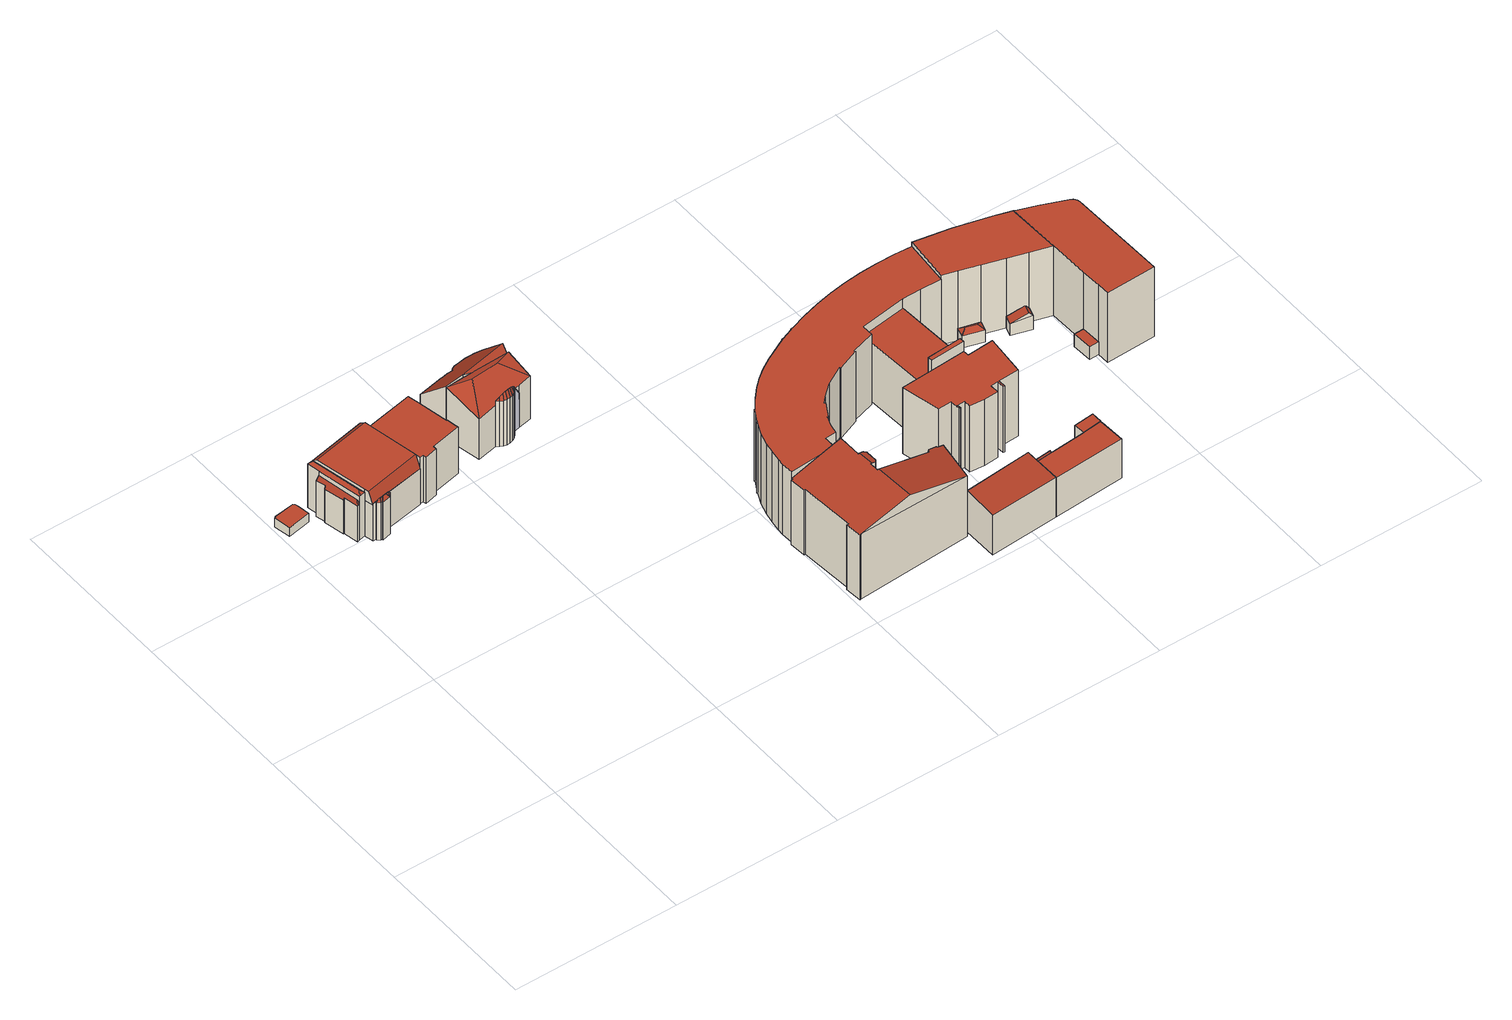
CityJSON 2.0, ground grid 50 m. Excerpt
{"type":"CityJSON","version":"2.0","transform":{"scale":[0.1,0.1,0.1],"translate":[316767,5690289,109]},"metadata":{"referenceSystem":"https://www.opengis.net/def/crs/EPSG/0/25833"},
"CityObjects":{
"building1":{"type":"Building","attributes":{"Dachtyp_tdc":"tdcPolyFlatRoof","Gemeindeschluessel":14713000,"Dachneigung":0,"QualitaetDacherkennung":0,"Geometrietyp2DReferenz":"3000","BezugspunktDach":"2000","function":"31001_9998","measuredHeight":3},"geometry":[{"type":"MultiSurface","lod":"2","boundaries":[[[0,1,2,3,4,5,6,7,8]],[[8,7,9,10]],[[7,6,11,9]],[[6,5,12,11]],[[5,4,13,12]],[[4,3,14,13]],[[3,2,15,14]],[[2,1,16,15]],[[1,0,17,16]],[[0,8,10,17]],[[10,9,11,12,13,14,15,16,17]]],"semantics":{"surfaces":[{"type":"RoofSurface"},{"type":"WallSurface"},{"type":"GroundSurface"}],"values":[0,1,1,1,1,1,1,1,1,1,2]}}]},
"building2":{"type":"Building","attributes":{"Gemeindeschluessel":14713000,"Geometrietyp2DReferenz":"3000","function":"31001_9998","roofType":"9999"},"children":["building2-1","building2-2","building2-3","building2-4"]},
"building2-1":{"type":"BuildingPart","attributes":{"Dachtyp_tdc":"tdcFreeFormRoof","Dachneigung":45.82,"QualitaetDacherkennung":10,"Geometrietyp2DReferenz":"3000","roofType":"5000","measuredHeight":16.09},"parents":["building2"],"geometry":[{"type":"MultiSurface","lod":"2","boundaries":[[[18,19,20,21,22]],[[19,23,24,25,20]],[[26,27,28,29,30,31]],[[32,23,19]],[[33,32,19,18,27]],[[33,27,26]],[[32,33,26,34,23]],[[29,21,20,25,30]],[[22,28,27,18]],[[22,21,29,28]],[[31,30,25,24]],[[31,24,23,34,26]]],"semantics":{"surfaces":[{"type":"WallSurface"},{"type":"RoofSurface"},{"type":"GroundSurface"},{"type":"ClosureSurface"}],"values":[0,0,0,1,1,1,1,2,0,3,3,3]}}]},
"building2-2":{"type":"BuildingPart","attributes":{"Dachtyp_tdc":"tdcFreeFormRoof","Dachneigung":58.07,"QualitaetDacherkennung":14,"Geometrietyp2DReferenz":"3000","roofType":"5000","measuredHeight":14.12},"parents":["building2"],"geometry":[{"type":"MultiSurface","lod":"2","boundaries":[[[35,36,37,38,39]],[[36,40,41,37]],[[40,42,43,41]],[[42,44,45,43]],[[44,46,47,45]],[[46,48,49,47]],[[48,50,51,49]],[[50,52,53,51]],[[52,54,55,53]],[[54,56,57,58,55]],[[59,56,54]],[[60,59,54,52]],[[61,60,52,50]],[[62,61,50,48]],[[63,62,48,46]],[[64,63,46,44]],[[65,64,44,42]],[[66,65,42,40]],[[67,66,40,36]],[[67,36,35]],[[59,60,61,62,63,64,65,66,67,35,56]],[[38,37,41,43,45,47,49,51,53,55,58]],[[39,57,56,35]],[[39,38,58,57]]],"semantics":{"surfaces":[{"type":"WallSurface"},{"type":"RoofSurface"},{"type":"GroundSurface"},{"type":"ClosureSurface"}],"values":[0,0,0,0,0,0,0,0,0,0,1,1,1,1,1,1,1,1,1,1,1,2,0,3]}}]},
"building2-3":{"type":"BuildingPart","attributes":{"Dachtyp_tdc":"tdcFreeFormRoof","Dachneigung":75.84,"QualitaetDacherkennung":34,"Geometrietyp2DReferenz":"3000","roofType":"5000","measuredHeight":14.13},"parents":["building2"],"geometry":[{"type":"MultiSurface","lod":"2","boundaries":[[[68,69,70,71]],[[69,72,73,70]],[[72,74,75,73]],[[74,76,77,75]],[[76,22,21,77]],[[28,78,79,29]],[[78,68,71,79]],[[22,76,80]],[[76,74,72,69,68,78,81,80]],[[78,28,81]],[[28,22,80,81]],[[71,70,73,75,77,21,29,79]],[[29,21,22,28]]],"semantics":{"surfaces":[{"type":"WallSurface"},{"type":"RoofSurface"},{"type":"GroundSurface"},{"type":"ClosureSurface"}],"values":[0,0,0,0,0,0,0,1,1,1,1,2,3]}}]},
"building2-4":{"type":"BuildingPart","attributes":{"Dachtyp_tdc":"tdcCutGableRoof","Dachneigung":0.088,"QualitaetDacherkennung":60,"Geometrietyp2DReferenz":"3000","roofType":"9999","measuredHeight":16.27},"parents":["building2"],"geometry":[{"type":"MultiSurface","lod":"2","boundaries":[[[57,31,30,58]],[[24,82,83,25]],[[82,84,85,83]],[[84,86,87,85]],[[86,88,89,87]],[[88,39,38,89]],[[39,90,86,91,92,57]],[[23,34,93,94,95]],[[96,92,91,97,94,93]],[[82,95,94,97,84]],[[84,97,91,86]],[[57,92,96,26,31]],[[24,23,95,82]],[[88,90,39]],[[86,90,88]],[[58,30,25,83,85,87,89,38]],[[25,30,31,24]],[[57,58,38,39]],[[96,93,34,26]],[[31,26,34,23,24]]],"semantics":{"surfaces":[{"type":"WallSurface"},{"type":"RoofSurface"},{"type":"GroundSurface"},{"type":"ClosureSurface"}],"values":[0,0,0,0,0,0,1,1,1,0,0,0,0,0,0,2,3,3,0,3]}}]},
"building3":{"type":"Building","attributes":{"Dachtyp_tdc":"tdcPolyFlatRoof","Gemeindeschluessel":14713000,"Dachneigung":0,"QualitaetDacherkennung":70,"Geometrietyp2DReferenz":"3000","function":"31001_9998","roofType":"1000","measuredHeight":16.13},"geometry":[{"type":"MultiSurface","lod":"2","boundaries":[[[98,97,99,100]],[[97,101,102,99]],[[101,103,104,102]],[[103,105,106,104]],[[105,107,108,106]],[[107,109,110,108]],[[109,111,112,110]],[[111,113,114,112]],[[113,115,116,114]],[[115,117,118,116]],[[117,119,120,118]],[[119,98,100,120]],[[119,117,115,113,111,109,107,105,103,101,97,98]],[[100,99,102,104,106,108,110,112,114,116,118,120]]],"semantics":{"surfaces":[{"type":"WallSurface"},{"type":"RoofSurface"},{"type":"GroundSurface"}],"values":[0,0,0,0,0,0,0,0,0,0,0,0,1,2]}}]},
"building4":{"type":"Building","attributes":{"Gemeindeschluessel":14713000,"Geometrietyp2DReferenz":"3000","function":"31001_9998","roofType":"9999"},"children":["building4-1","building4-2","building4-3"]},
"building4-1":{"type":"BuildingPart","attributes":{"Dachtyp_tdc":"tdcFreeFormRoof","Dachneigung":66.83,"QualitaetDacherkennung":10,"Geometrietyp2DReferenz":"3000","roofType":"5000","measuredHeight":17.89},"parents":["building4"],"geometry":[{"type":"MultiSurface","lod":"2","boundaries":[[[121,122,123,124]],[[122,125,126,123]],[[125,127,128,126]],[[127,129,130,128]],[[129,131,132,130]],[[131,133,134,132]],[[133,135,136,134]],[[135,137,138,139,136]],[[135,133,140,141]],[[133,131,142,140]],[[131,129,143,142]],[[129,127,144,143]],[[127,125,145,144]],[[125,122,146,145]],[[122,121,147,148,147,146]],[[147,137,141,140,142,143,144,145,146]],[[137,135,141]],[[149,124,123,126,128,130,132,134,136,139,149,150]],[[124,149,147,121]],[[149,150,148,147]],[[151,138,137,147]],[[149,139,138,151]],[[148,150,148,152,147]],[[148,150,149,151,152]],[[152,151,147]]],"semantics":{"surfaces":[{"type":"WallSurface"},{"type":"RoofSurface"},{"type":"GroundSurface"},{"type":"ClosureSurface"}],"values":[0,0,0,0,0,0,0,0,1,1,1,1,1,1,1,1,1,2,0,3,0,3,0,3,3]}}]},
"building4-2":{"type":"BuildingPart","attributes":{"Dachtyp_tdc":"tdcFreeFormRoof","Dachneigung":44.08,"QualitaetDacherkennung":20,"Geometrietyp2DReferenz":"3000","roofType":"5000","measuredHeight":19.06},"parents":["building4"],"geometry":[{"type":"MultiSurface","lod":"2","boundaries":[[[153,154,155,156,157]],[[154,158,159,155]],[[158,160,161,159]],[[160,162,163,161]],[[162,164,165,163]],[[164,166,167,165]],[[166,168,169,167]],[[168,170,171,169]],[[170,172,173,171]],[[172,174,175,173]],[[174,176,177,175]],[[176,178,179,177]],[[178,180,181,179]],[[180,182,183,181]],[[182,184,185,183]],[[184,186,187,185]],[[182,180,178,176,174,172,170,168,166,164,162,160,158,154,153,188]],[[188,189,186,184,182]],[[190,156,155,159,161,163,165,167,169,171,173,175,177,179,181,183,185,187]],[[153,157,191,188]],[[157,156,190,191]],[[191,189,188]],[[187,186,189,191,190]]],"semantics":{"surfaces":[{"type":"WallSurface"},{"type":"RoofSurface"},{"type":"GroundSurface"},{"type":"ClosureSurface"}],"values":[0,0,0,0,0,0,0,0,0,0,0,0,0,0,0,0,1,1,2,0,3,0,3]}}]},
"building4-3":{"type":"BuildingPart","attributes":{"Dachtyp_tdc":"tdcHipRoof","Dachneigung":31.01,"QualitaetDacherkennung":20,"Geometrietyp2DReferenz":"3000","roofType":"3200","measuredHeight":18.65},"parents":["building4"],"geometry":[{"type":"MultiSurface","lod":"2","boundaries":[[[138,192,193,139]],[[192,157,156,193]],[[194,195,196,187,186]],[[195,197,150,196]],[[195,194,198]],[[157,192,199]],[[194,189,191,157,199,198]],[[192,138,151,152,197,195,198,199]],[[139,193,156,190,187,196,150,149]],[[186,189,194]],[[190,156,157,191]],[[187,190,191,189,186]],[[152,148,150,197]],[[138,139,149,151]],[[151,149,150,148,152]]],"semantics":{"surfaces":[{"type":"WallSurface"},{"type":"RoofSurface"},{"type":"GroundSurface"},{"type":"ClosureSurface"}],"values":[0,0,0,0,1,1,1,1,2,0,3,3,0,3,3]}}]},
"building5":{"type":"Building","attributes":{"Dachtyp_tdc":"tdcFreeFormRoof","Gemeindeschluessel":14713000,"Dachneigung":12.34,"QualitaetDacherkennung":14,"Geometrietyp2DReferenz":"3000","function":"31001_9998","roofType":"5000","measuredHeight":26},"geometry":[{"type":"MultiSurface","lod":"2","boundaries":[[[200,201,202,203]],[[201,204,205,202]],[[204,206,207,205]],[[206,208,209,207]],[[208,210,211,209]],[[210,212,213,211]],[[212,214,215,213]],[[214,216,217,215]],[[216,218,219,217]],[[218,220,221,219]],[[220,222,223,221]],[[222,224,225,223]],[[224,226,227,225]],[[226,228,229,227]],[[228,230,231,229]],[[230,232,233,231]],[[232,234,235,233]],[[234,236,237,235]],[[236,238,239,237]],[[238,240,241,239]],[[240,242,243,241]],[[242,244,245,243]],[[244,246,247,245]],[[246,248,249,247]],[[248,250,251,249]],[[250,252,253,251]],[[252,200,203,253]],[[200,252,250,248,246,244,242,240,238,236,234,232,230,254,255,212,210,256,257]],[[208,206,204,201,257,256]],[[228,226,224,222,220,218,216,214,255,254]],[[201,200,257]],[[210,208,256]],[[214,212,255]],[[230,228,254]],[[203,202,205,207,209,211,213,215,217,219,221,223,225,227,229,231,233,235,237,239,241,243,245,247,249,251,253]]],"semantics":{"surfaces":[{"type":"WallSurface"},{"type":"RoofSurface"},{"type":"GroundSurface"}],"values":[0,0,0,0,0,0,0,0,0,0,0,0,0,0,0,0,0,0,0,0,0,0,0,0,0,0,0,1,1,1,0,0,0,0,2]}}]},
"building6":{"type":"Building","attributes":{"Dachtyp_tdc":"tdcPolyFlatRoof","Gemeindeschluessel":14713000,"Dachneigung":3.7,"QualitaetDacherkennung":83,"Geometrietyp2DReferenz":"3000","function":"31001_9998","roofType":"2100","measuredHeight":14.43},"geometry":[{"type":"MultiSurface","lod":"2","boundaries":[[[258,259,260,261]],[[259,262,263,260]],[[262,264,265,263]],[[264,258,261,265]],[[264,262,259,258]],[[261,260,263,265]]],"semantics":{"surfaces":[{"type":"WallSurface"},{"type":"RoofSurface"},{"type":"GroundSurface"}],"values":[0,0,0,0,1,2]}}]},
"building7":{"type":"Building","attributes":{"Dachtyp_tdc":"tdcPolyFlatRoof","Gemeindeschluessel":14713000,"Dachneigung":0,"QualitaetDacherkennung":52,"Geometrietyp2DReferenz":"3000","function":"31001_9998","roofType":"1000","measuredHeight":24.34},"geometry":[{"type":"MultiSurface","lod":"2","boundaries":[[[266,267,268,269]],[[267,270,271,268]],[[270,272,273,271]],[[272,274,275,273]],[[274,276,277,275]],[[276,278,279,277]],[[278,280,281,279]],[[280,282,283,281]],[[282,284,285,283]],[[284,286,287,285]],[[286,288,289,287]],[[288,290,291,289]],[[290,292,293,291]],[[292,294,295,293]],[[294,296,297,295]],[[296,298,299,297]],[[298,300,301,299]],[[300,302,303,301]],[[302,304,305,303]],[[304,306,307,305]],[[306,308,309,307]],[[308,310,311,309]],[[310,312,313,311]],[[312,314,315,313]],[[312,310,308,306,304,302,300,298,296,294,292,290,288,286,284,282,280,278,276,274,272,270,267,266,316,317,318,319,320,321,322,323,324,325,326,327,328,329,330,331,332,333,334,335,336,337,338,339,340,341,342,343,344,314]],[[315,345,346,347,348,349,350,351,352,353,354,355,356,357,358,359,360,361,362,363,364,365,366,367,368,369,370,371,372,373,269,268,271,273,275,277,279,281,283,285,287,289,291,293,295,297,299,301,303,305,307,309,311,313]],[[314,344,345,315]],[[344,343,346,345]],[[343,342,347,346]],[[342,341,348,347]],[[341,340,349,348]],[[340,339,350,349]],[[339,338,351,350]],[[338,337,352,351]],[[337,336,353,352]],[[336,335,354,353]],[[335,334,355,354]],[[334,333,356,355]],[[333,332,357,356]],[[332,331,358,357]],[[331,330,359,358]],[[330,329,360,359]],[[329,328,361,360]],[[328,327,362,361]],[[327,326,363,362]],[[326,325,364,363]],[[325,324,365,364]],[[324,323,366,365]],[[323,322,367,366]],[[322,321,368,367]],[[321,320,369,368]],[[320,319,370,369]],[[319,318,371,370]],[[318,317,372,371]],[[317,316,373,372]],[[316,266,269,373]]],"semantics":{"surfaces":[{"type":"WallSurface"},{"type":"RoofSurface"},{"type":"GroundSurface"}],"values":[0,0,0,0,0,0,0,0,0,0,0,0,0,0,0,0,0,0,0,0,0,0,0,0,1,2,0,0,0,0,0,0,0,0,0,0,0,0,0,0,0,0,0,0,0,0,0,0,0,0,0,0,0,0,0,0]}}]},
"building8":{"type":"Building","attributes":{"Dachtyp_tdc":"tdcPolyFlatRoof","Gemeindeschluessel":14713000,"Dachneigung":0,"QualitaetDacherkennung":73,"Geometrietyp2DReferenz":"3000","function":"31001_9998","roofType":"1000","measuredHeight":22.88},"geometry":[{"type":"MultiSurface","lod":"2","boundaries":[[[374,375,376,377]],[[375,378,379,376]],[[375,374,380,381,382,383,384,385,386,387,388,389,390,391,392,393,394,395,396,378]],[[379,397,398,399,400,401,402,403,404,405,406,407,408,409,410,411,412,413,377,376]],[[382,381,412,411]],[[381,380,413,412]],[[380,374,377,413]],[[378,396,397,379]],[[396,395,398,397]],[[395,394,399,398]],[[394,393,400,399]],[[393,392,401,400]],[[392,391,402,401]],[[391,390,403,402]],[[390,389,404,403]],[[389,388,405,404]],[[388,387,406,405]],[[387,386,407,406]],[[386,385,408,407]],[[385,384,409,408]],[[384,383,410,409]],[[383,382,411,410]]],"semantics":{"surfaces":[{"type":"WallSurface"},{"type":"RoofSurface"},{"type":"GroundSurface"}],"values":[0,0,1,2,0,0,0,0,0,0,0,0,0,0,0,0,0,0,0,0,0,0]}}]},
"building9":{"type":"Building","attributes":{"Gemeindeschluessel":14713000,"Geometrietyp2DReferenz":"3000","function":"31001_9998","roofType":"9999"},"children":["building9-1","building9-2"]},
"building9-1":{"type":"BuildingPart","attributes":{"Dachtyp_tdc":"tdcPolyFlatRoof","Dachneigung":0,"QualitaetDacherkennung":34,"Geometrietyp2DReferenz":"3000","roofType":"1000","measuredHeight":26.32},"parents":["building9"],"geometry":[{"type":"MultiSurface","lod":"2","boundaries":[[[414,415,416,417,418]],[[415,419,420,416]],[[419,421,422,423,420]],[[421,419,415,414]],[[417,416,420,423]],[[418,422,421,414]],[[418,417,423,422]]],"semantics":{"surfaces":[{"type":"WallSurface"},{"type":"RoofSurface"},{"type":"GroundSurface"},{"type":"ClosureSurface"}],"values":[0,0,0,1,2,0,3]}}]},
"building9-2":{"type":"BuildingPart","attributes":{"Dachtyp_tdc":"tdcPolyFlatRoof","Dachneigung":0,"QualitaetDacherkennung":74,"Geometrietyp2DReferenz":"3000","roofType":"1000","measuredHeight":20.39},"parents":["building9"],"geometry":[{"type":"MultiSurface","lod":"2","boundaries":[[[424,425,426,427]],[[425,418,417,426]],[[422,428,429,423]],[[428,430,431,429]],[[430,424,427,431]],[[430,428,422,418,425,424]],[[427,426,417,423,429,431]],[[423,417,418,422]]],"semantics":{"surfaces":[{"type":"WallSurface"},{"type":"RoofSurface"},{"type":"GroundSurface"},{"type":"ClosureSurface"}],"values":[0,0,0,0,0,1,2,3]}}]},
"building10":{"type":"Building","attributes":{"Gemeindeschluessel":14713000,"Geometrietyp2DReferenz":"3000","function":"31001_9998","roofType":"9999"},"children":["building10-1","building10-2","building10-3"]},
"building10-1":{"type":"BuildingPart","attributes":{"Dachtyp_tdc":"tdcPolyFlatRoof","Dachneigung":0,"QualitaetDacherkennung":53,"Geometrietyp2DReferenz":"3000","roofType":"1000","measuredHeight":13.54},"parents":["building10"],"geometry":[{"type":"MultiSurface","lod":"2","boundaries":[[[432,433,434,435,436]],[[437,438,439,440]],[[438,441,442,439]],[[441,443,265,442]],[[443,444,445,446,265]],[[443,441,438,437,433,432,444]],[[446,435,434,440,439,442,265]],[[436,445,444,432]],[[436,435,446,445]],[[440,434,433,437]]],"semantics":{"surfaces":[{"type":"WallSurface"},{"type":"RoofSurface"},{"type":"GroundSurface"},{"type":"ClosureSurface"}],"values":[0,0,0,0,0,1,2,0,3,3]}}]},
"building10-2":{"type":"BuildingPart","attributes":{"Dachtyp_tdc":"tdcGableRoof","Dachneigung":57.88,"QualitaetDacherkennung":11,"Geometrietyp2DReferenz":"3000","roofType":"3100","measuredHeight":13.07},"parents":["building10"],"geometry":[{"type":"MultiSurface","lod":"2","boundaries":[[[447,448,449,263]],[[448,436,435,449]],[[445,447,263,446]],[[436,448,450]],[[447,445,451]],[[448,447,451,450]],[[445,436,450,451]],[[263,449,435,446]],[[445,446,435,436]]],"semantics":{"surfaces":[{"type":"WallSurface"},{"type":"RoofSurface"},{"type":"GroundSurface"},{"type":"ClosureSurface"}],"values":[0,0,0,0,0,1,1,2,3]}}]},
"building10-3":{"type":"BuildingPart","attributes":{"Dachtyp_tdc":"tdcPolyFlatRoof","Dachneigung":0,"QualitaetDacherkennung":60,"Geometrietyp2DReferenz":"3000","roofType":"1000","measuredHeight":13.61},"parents":["building10"],"geometry":[{"type":"MultiSurface","lod":"2","boundaries":[[[452,453,454,455]],[[453,456,437,440,454]],[[457,452,455,434,433]],[[457,456,453,452]],[[455,454,440,434]],[[433,437,456,457]],[[433,434,440,437]]],"semantics":{"surfaces":[{"type":"WallSurface"},{"type":"RoofSurface"},{"type":"GroundSurface"},{"type":"ClosureSurface"}],"values":[0,0,0,1,2,0,3]}}]},
"building11":{"type":"Building","attributes":{"Gemeindeschluessel":14713000,"Geometrietyp2DReferenz":"3000","function":"31001_9998","roofType":"9999"},"children":["building11-1","building11-2","building11-3","building11-4","building11-5"]},
"building11-1":{"type":"BuildingPart","attributes":{"Dachtyp_tdc":"tdcFreeFormRoof","Dachneigung":33.52,"QualitaetDacherkennung":16,"Geometrietyp2DReferenz":"3000","roofType":"5000","measuredHeight":5.2},"parents":["building11"],"geometry":[{"type":"MultiSurface","lod":"2","boundaries":[[[458,459,460,461]],[[462,463,464]],[[465,462,464,466]],[[465,466,459,458]],[[462,465,458,463]],[[460,467,468,469,461]],[[459,466,467,460]],[[466,464,468,467]],[[464,463,469,468]],[[461,469,463,458]]],"semantics":{"surfaces":[{"type":"WallSurface"},{"type":"RoofSurface"},{"type":"GroundSurface"},{"type":"ClosureSurface"}],"values":[0,1,1,1,1,2,0,0,0,3]}}]},
"building11-2":{"type":"BuildingPart","attributes":{"Dachtyp_tdc":"tdcGableRoof","Dachneigung":22.86,"QualitaetDacherkennung":11,"Geometrietyp2DReferenz":"3000","roofType":"3100","measuredHeight":6},"parents":["building11"],"geometry":[{"type":"MultiSurface","lod":"2","boundaries":[[[470,471,472,473]],[[471,474,475,472]],[[474,476,477,475]],[[474,471,478]],[[471,470,479,478]],[[476,474,478,479]],[[473,472,475,477]],[[473,477,476,470]],[[470,476,479]]],"semantics":{"surfaces":[{"type":"WallSurface"},{"type":"RoofSurface"},{"type":"GroundSurface"},{"type":"ClosureSurface"}],"values":[0,0,0,0,1,1,2,3,3]}}]},
"building11-3":{"type":"BuildingPart","attributes":{"Dachtyp_tdc":"tdcPolyFlatRoof","Dachneigung":0,"QualitaetDacherkennung":64,"Geometrietyp2DReferenz":"3000","roofType":"1000","measuredHeight":4.26},"parents":["building11"],"geometry":[{"type":"MultiSurface","lod":"2","boundaries":[[[480,481,482,483]],[[481,484,485,482]],[[484,486,487,485]],[[486,484,481,480]],[[483,482,485,487]],[[483,487,486,480]]],"semantics":{"surfaces":[{"type":"WallSurface"},{"type":"RoofSurface"},{"type":"GroundSurface"},{"type":"ClosureSurface"}],"values":[0,0,0,1,2,3]}}]},
"building11-4":{"type":"BuildingPart","attributes":{"Dachtyp_tdc":"tdcPolyFlatRoof","Dachneigung":0,"QualitaetDacherkennung":81,"Geometrietyp2DReferenz":"3000","roofType":"1000","measuredHeight":24.08},"parents":["building11"],"geometry":[{"type":"MultiSurface","lod":"2","boundaries":[[[488,487,486]],[[488,489,490,487]],[[491,492,493,494]],[[491,495,496,492]],[[495,497,498,496]],[[497,499,500,498]],[[499,501,502,500]],[[501,503,504,502]],[[503,505,506,504]],[[505,507,508,506]],[[507,509,483,508]],[[509,480,483]],[[509,507,505,503,501,499,497,495,491,494,489,488]],[[487,490,493,492,496,498,500,502,504,506,508,483]],[[494,493,490,489]],[[486,480,509,488]],[[486,487,483,480]]],"semantics":{"surfaces":[{"type":"WallSurface"},{"type":"RoofSurface"},{"type":"GroundSurface"},{"type":"ClosureSurface"}],"values":[0,0,0,0,0,0,0,0,0,0,0,0,1,2,3,0,3]}}]},
"building11-5":{"type":"BuildingPart","attributes":{"Dachtyp_tdc":"tdcPolyFlatRoof","Dachneigung":0,"QualitaetDacherkennung":75,"Geometrietyp2DReferenz":"3000","roofType":"1000","measuredHeight":24.05},"parents":["building11"],"geometry":[{"type":"MultiSurface","lod":"2","boundaries":[[[510,477,476]],[[510,511,460,477]],[[511,512,458,461,460]],[[513,469,463]],[[513,514,515,469]],[[514,516,517,515]],[[516,518,519,517]],[[518,520,521,519]],[[520,494,493,521]],[[489,522,473,490]],[[522,470,473]],[[522,489,494,520,518,516,514,513,512,511,510]],[[477,460,461,469,515,517,519,521,493,490,473]],[[463,458,512,513]],[[463,469,461,458]],[[490,493,494,489]],[[476,479,470,522,510]],[[476,477,473,470]],[[476,470,479]]],"semantics":{"surfaces":[{"type":"WallSurface"},{"type":"RoofSurface"},{"type":"GroundSurface"},{"type":"ClosureSurface"}],"values":[0,0,0,0,0,0,0,0,0,0,0,1,2,0,3,3,0,3,3]}}]}
},
"vertices":[
[12,1169,41],[11,1166,41],[7,1166,41],[16,1116,41],[85,1128,41],[79,1163,41],[77,1175,41],[73,1175,41],[72,1178,41],[73,1175,11],[72,1178,11],[77,1175,11],[79,1163,11],[85,1128,11],[16,1116,11],[7,1166,11],[11,1166,11],[12,1169,11],
[120,1135,163],[113,1170,163],[113,1170,12],[120,1135,12],[120,1135,135],[130,1173,163],[130,1173,135],[130,1173,12],[166,1005,163],[147,1001,163],[147,1001,135],[147,1001,12],[166,1005,12],[166,1005,135],[124,1163,172],[154,1012,173],[131,1173,163],
[228,989,141],[229,984,141],[229,984,12],[228,989,12],[228,989,135],[223,975,141],[223,975,12],[220,975,141],[220,975,12],[220,972,141],[220,972,12],[194,966,141],[194,966,12],[194,970,141],[194,970,12],[190,969,141],[190,969,12],[181,975,141],[181,975,12],[180,978,141],[180,978,12],[172,978,141],[172,978,135],[172,978,12],[181,979,142],[184,977,146],[191,976,151],[200,978,150],[202,976,153],[211,978,153],[212,980,150],[219,981,151],[225,985,147],
[130,1042,135],[128,1042,128],[128,1042,12],[130,1042,12],[115,1103,127],[115,1103,12],[118,1104,138],[118,1104,12],[111,1133,135],[111,1133,12],[139,999,135],[139,999,12],[117,1130,153],[142,1004,152],
[304,1208,135],[304,1208,12],[311,1176,135],[311,1176,12],[343,1012,135],[343,1012,12],[228,991,135],[228,991,12],[228,991,138],[340,1027,175],[169,992,175],[134,1158,175],[308,1192,175],[304,1208,163],[166,1005,175],[311,1176,175],
[343,1012,175],[311,1176,14],[343,1012,14],[449,1203,175],[449,1203,14],[456,1171,175],[456,1171,14],[474,1077,175],[474,1077,14],[476,1078,175],[476,1078,14],[481,1049,175],[481,1049,14],[483,1040,175],[483,1040,14],[392,1022,175],[392,1022,14],[393,1012,175],[393,1012,14],[355,1003,175],[355,1003,14],[353,1013,175],[353,1013,14],
[687,1082,162],[682,1073,162],[682,1073,5],[687,1082,5],[675,1066,162],[675,1066,5],[667,1060,162],[667,1060,5],[657,1057,162],[657,1057,5],[647,1056,162],[647,1056,5],[637,1058,162],[637,1058,5],[628,1062,162],[628,1062,5],[620,1069,162],[620,1069,147],[620,1069,5],[639,1065,179],[630,1066,173],[647,1065,183],[655,1066,184],[663,1068,183],[671,1072,179],[679,1076,173],[687,1083,162],[707,1087,125],[687,1083,5],[707,1087,5],[687,1083,151],[693,1084,152],
[538,1164,187],[521,1248,104],[521,1248,5],[538,1164,5],[538,1164,184],[597,1263,104],[597,1263,5],[598,1261,106],[598,1261,5],[617,1265,106],[617,1265,5],[630,1260,113],[630,1260,5],[640,1275,101],[640,1275,5],[655,1286,94],[655,1286,5],[673,1290,93],[673,1290,5],[691,1288,98],[691,1288,5],[702,1283,105],[702,1283,5],[711,1275,114],[711,1275,5],[718,1265,125],[718,1265,5],[723,1254,136],[723,1254,5],[736,1194,196],[736,1194,5],[741,1167,147],[741,1167,5],[734,1167,149],[734,1167,5],[590,1165,196],[620,1166,186],[590,1165,5],[590,1165,186],
[559,1056,144],[559,1056,5],[734,1167,189],[747,1095,155],[747,1095,5],[707,1087,152],[687,1150,192],[603,1142,192],
[1160,290,271],[1175,291,269],[1175,291,12],[1160,290,12],[1182,286,267],[1182,286,12],[1184,250,267],[1184,250,12],[1178,243,269],[1178,243,12],[1163,243,271],[1163,243,12],[1164,216,271],[1164,216,12],[1331,225,228],[1331,225,12],[1331,229,228],[1331,229,12],[1333,229,228],[1333,229,12],[1336,234,227],[1336,234,12],[1361,236,220],[1361,236,12],[1362,233,220],[1362,233,12],[1381,234,215],[1381,234,12],[1358,105,223],[1358,105,12],[1015,86,237],[1015,86,12],[1011,85,236],[1011,85,12],[1007,134,236],[1007,134,12],[1012,134,237],[1012,134,12],[1000,296,237],[1000,296,12],[996,296,236],[996,296,12],[992,345,235],[992,345,12],[997,345,236],[997,345,12],[997,349,236],[997,349,12],[1136,359,267],[1136,359,12],[1158,360,272],[1158,360,12],[1159,334,272],[1159,334,12],[1174,95,272],[1167,216,272],[1166,243,272],[1163,290,272],
[1360,2,164],[1358,105,171],[1358,105,27],[1360,2,27],[1561,123,171],[1561,123,27],[1567,16,164],[1567,16,27],
[997,405,257],[1001,435,257],[1001,435,14],[997,405,14],[1008,466,257],[1008,466,14],[1019,503,257],[1019,503,14],[1035,539,257],[1035,539,14],[1033,540,257],[1033,540,14],[1035,544,257],[1035,544,14],[1037,543,257],[1037,543,14],[1056,577,257],[1056,577,14],[1054,578,257],[1054,578,14],[1057,582,257],[1057,582,14],[1059,581,257],[1059,581,14],[1082,612,257],[1082,612,14],[1108,641,257],[1108,641,14],[1132,663,257],[1132,663,14],[1159,683,257],[1159,683,14],[1193,704,257],[1193,704,14],[1261,738,257],[1261,738,14],[1260,739,257],[1260,739,14],[1265,741,257],[1265,741,14],[1265,740,257],[1265,740,14],[1301,754,257],[1301,754,14],[1301,756,257],[1301,756,14],[1306,757,257],[1306,757,14],[1306,756,257],[1306,756,14],[996,384,257],[997,349,257],[1136,359,257],[1136,394,257],[1170,396,257],[1176,427,257],[1185,452,257],[1187,450,257],[1212,494,257],[1209,496,257],[1224,512,257],[1259,542,257],[1316,574,257],[1318,570,257],[1381,595,257],[1379,599,257],[1450,620,257],[1449,654,257],[1586,673,257],[1643,674,257],[1704,671,257],[1716,809,257],[1665,813,257],[1611,813,257],[1559,811,257],[1507,806,257],[1456,798,257],[1406,787,257],[1356,773,257],[1356,773,14],[1406,787,14],[1456,798,14],[1507,806,14],[1559,811,14],[1611,813,14],[1665,813,14],[1716,809,14],[1704,671,14],[1643,674,14],[1586,673,14],[1449,654,14],[1450,620,14],[1379,599,14],[1381,595,14],[1318,570,14],[1316,574,14],[1259,542,14],[1224,512,14],[1209,496,14],[1212,494,14],[1187,450,14],[1185,452,14],[1176,427,14],[1170,396,14],[1136,394,14],[1136,359,14],[997,349,14],[996,384,14],
[1494,296,251],[1472,295,251],[1472,295,22],[1494,296,22],[1473,285,251],[1473,285,22],[1495,276,251],[1538,272,251],[1581,274,251],[1579,300,251],[1601,302,251],[1603,281,251],[1607,281,251],[1606,302,251],[1667,305,251],[1679,427,251],[1600,422,251],[1599,439,251],[1495,433,251],[1402,428,251],[1427,313,251],[1467,315,251],[1468,284,251],[1468,284,22],[1467,315,22],[1427,313,22],[1402,428,22],[1495,433,22],[1599,439,22],[1600,422,22],[1679,427,22],[1667,305,22],[1606,302,22],[1607,281,22],[1603,281,22],[1601,302,22],[1579,300,22],[1581,274,22],[1538,272,22],[1495,276,22],
[1598,453,286],[1599,439,286],[1599,439,23],[1598,453,23],[1598,453,227],[1495,433,286],[1495,433,23],[1494,446,286],[1494,446,227],[1494,446,23],
[1449,654,227],[1586,673,227],[1586,673,23],[1449,654,23],[1460,443,227],[1460,443,23],[1450,620,227],[1450,620,23],
[1618,95,162],[1718,103,162],[1718,103,27],[1618,95,27],[1618,95,128],[1776,109,162],[1776,104,162],[1776,104,27],[1776,109,27],[1780,28,162],[1780,28,27],[1567,16,162],[1563,90,162],[1563,90,128],[1563,90,27],
[1561,123,123],[1615,128,123],[1615,128,27],[1617,106,157],[1562,101,157],
[1715,136,163],[1776,142,163],[1776,142,27],[1715,136,27],[1776,109,163],[1718,103,163],
[1805,642,73],[1805,641,73],[1805,641,31],[1805,642,31],[1756,641,83],[1746,659,73],[1738,631,73],[1787,632,83],[1797,614,73],[1797,614,31],[1738,631,31],[1746,659,31],
[1927,605,79],[1919,578,79],[1919,578,31],[1927,605,31],[1861,595,70],[1861,595,31],[1869,622,70],[1869,622,31],[1909,581,91],[1917,608,91],
[1995,409,74],[1966,408,74],[1966,408,31],[1995,409,31],[1964,468,74],[1964,468,31],[1993,469,74],[1993,469,31],
[1993,469,272],[1989,587,272],[1989,587,31],[1989,745,272],[1989,745,31],[1984,747,31],[1984,747,272],[2044,726,272],[2044,726,31],[2120,695,272],[2120,695,31],[2128,690,272],[2128,690,31],[2134,682,272],[2134,682,31],[2136,674,272],[2136,674,31],[2144,377,272],[2144,377,31],[1996,373,272],[1996,373,31],[1995,409,272],
[1869,622,272],[1805,641,272],[1805,642,272],[1746,659,272],[1704,671,272],[1704,671,31],[1716,809,272],[1716,809,31],[1825,790,272],[1825,790,31],[1933,763,272],[1933,763,31],[1927,605,272]
]}
